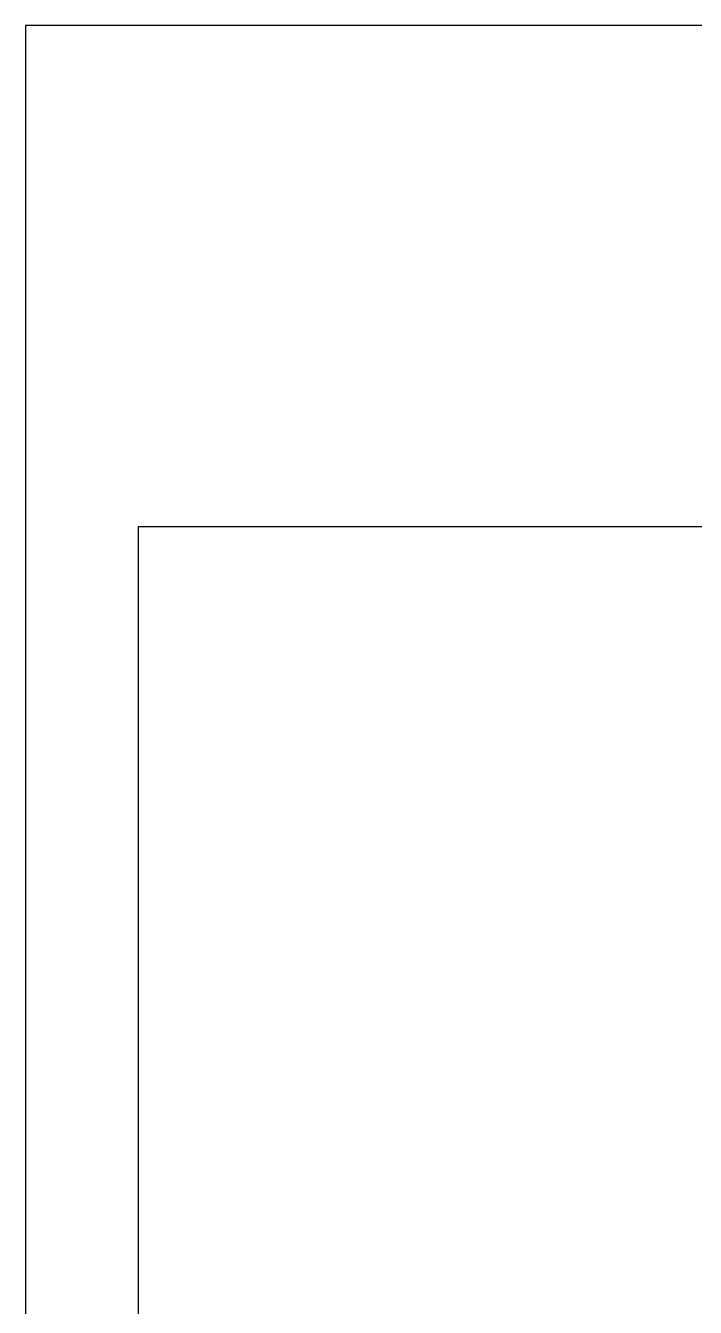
# Model space of a CAD drawing. Header units: metres. Extents: x 227 to 376, y 149 to 264.
# Drawn here: x 227.17 to 234.11, y 203.85 to 217.11 of the extents above; entities that cross this region are included whole.
import ezdxf

# ---------------------------------------------------------------- set-up
doc = ezdxf.new("R2010")
doc.units = ezdxf.units.M
doc.layers.get('Defpoints').update_dxf_attribs({"color": 1})
for name, color, linetype, lineweight in [('Cotas', 255, 'Continuous', 25), ('Esquemas', 7, 'Continuous', 25), ('Redes', 3, 'Continuous', 25)]:
    doc.layers.add(name, color=color, linetype=linetype, lineweight=lineweight)
doc.styles.add('0.3', font='', dxfattribs={"height": 0.3})
doc.styles.get("Standard").update_dxf_attribs({"font": '', "height": 0.1})
doc.styles.get('0.3').set_extended_font_data('@Arial Unicode MS')
doc.styles.get('Standard').set_extended_font_data('@Arial Unicode MS')
doc.dimstyles.get("Standard").update_dxf_attribs({"dimtxt": 0.1, "dimasz": 0.18, "dimexe": 0.18, "dimexo": 0.0625, "dimgap": 0.09, "dimtad": 0, "dimtih": 1, "dimtoh": 1, "dimzin": 0, "dimdsep": 46, "dimtxsty": 'Standard', "dimcen": 0.09, "dimclrd": 256, "dimclre": 256, "dimadec": 0, "dimazin": 0, "dimtfac": 1, "dimtofl": 0, "dimtmove": 0, "dimatfit": 3, "dimfxl": 1, "dimtolj": 1, "dimtzin": 0, "dimarcsym": 0})

# ---------------------------------------------------------------- blocks, each defined once
blk = doc.blocks.new('*D27')
at = {"layer": 'Cotas', "lineweight": -2, "ltscale": 2, "transparency": 16777216}
for p, q in [((236.969, 206.086), (236.969, 208.476)), ((241.535, 202.061), (241.535, 208.476)), ((237.149, 208.296), (238.661, 208.296)), ((241.355, 208.296), (239.843, 208.296))]:
    blk.add_line(p, q, dxfattribs=at)
at = {"layer": 'Cotas', "ltscale": 2, "transparency": 16777216}
for points in [[(237.149, 208.326), (237.149, 208.266), (236.969, 208.296)], [(241.355, 208.326), (241.355, 208.266), (241.535, 208.296)]]:
    blk.add_solid(points, dxfattribs=at)
at = {"layer": 'Defpoints', "color": 0, "ltscale": 2, "transparency": 16777216}
for p in [(236.969, 208.296), (236.969, 206.024), (241.535, 201.998)]:
    blk.add_point(p, dxfattribs=at)
at = {"layer": 'Cotas', "color": 0, "ltscale": 2, "transparency": 16777216, "insert": (239.252, 208.296), "char_height": 0.3, "width": 16.1146, "attachment_point": 5, "style": '0.3'}
blk.add_mtext('\\A1;3.2 m', dxfattribs=at)

msp = doc.modelspace()

# ---------------------------------------------------------------- hatches: boundary and pattern name
at = {"layer": 'Redes'}
h = msp.add_hatch(dxfattribs=at)
h.set_pattern_fill('ANSI31', color=256)
h.paths.add_polyline_path([(233.482, 206.123, 1), (233.517, 206.123, 1)])

# ---------------------------------------------------------------- linework, layer by layer
at = {"layer": 'Esquemas'}
for points in [[(227.174, 149.48), (283.696, 149.48), (283.696, 217.113), (227.174, 217.113)], [(228.344, 211.93), (254.512, 211.93), (254.512, 182.199), (228.344, 182.199)]]:
    msp.add_lwpolyline(points, close=True, dxfattribs=at)

# ---------------------------------------------------------------- dimensions: what is measured, and where the dimension line sits
at = {"layer": 'Cotas', "ltscale": 2}
dim = msp.add_linear_dim(base=(236.969, 208.296), p1=(241.535, 201.998), p2=(236.969, 206.024), text='3.2 m', dimstyle='Standard', override={"dimtxsty": '0.3'}, dxfattribs=at)
dim.commit()
dim.dimension.update_dxf_attribs({"geometry": '*D27', "text_midpoint": (239.252, 208.296)})

doc.saveas('drawing.dxf')
